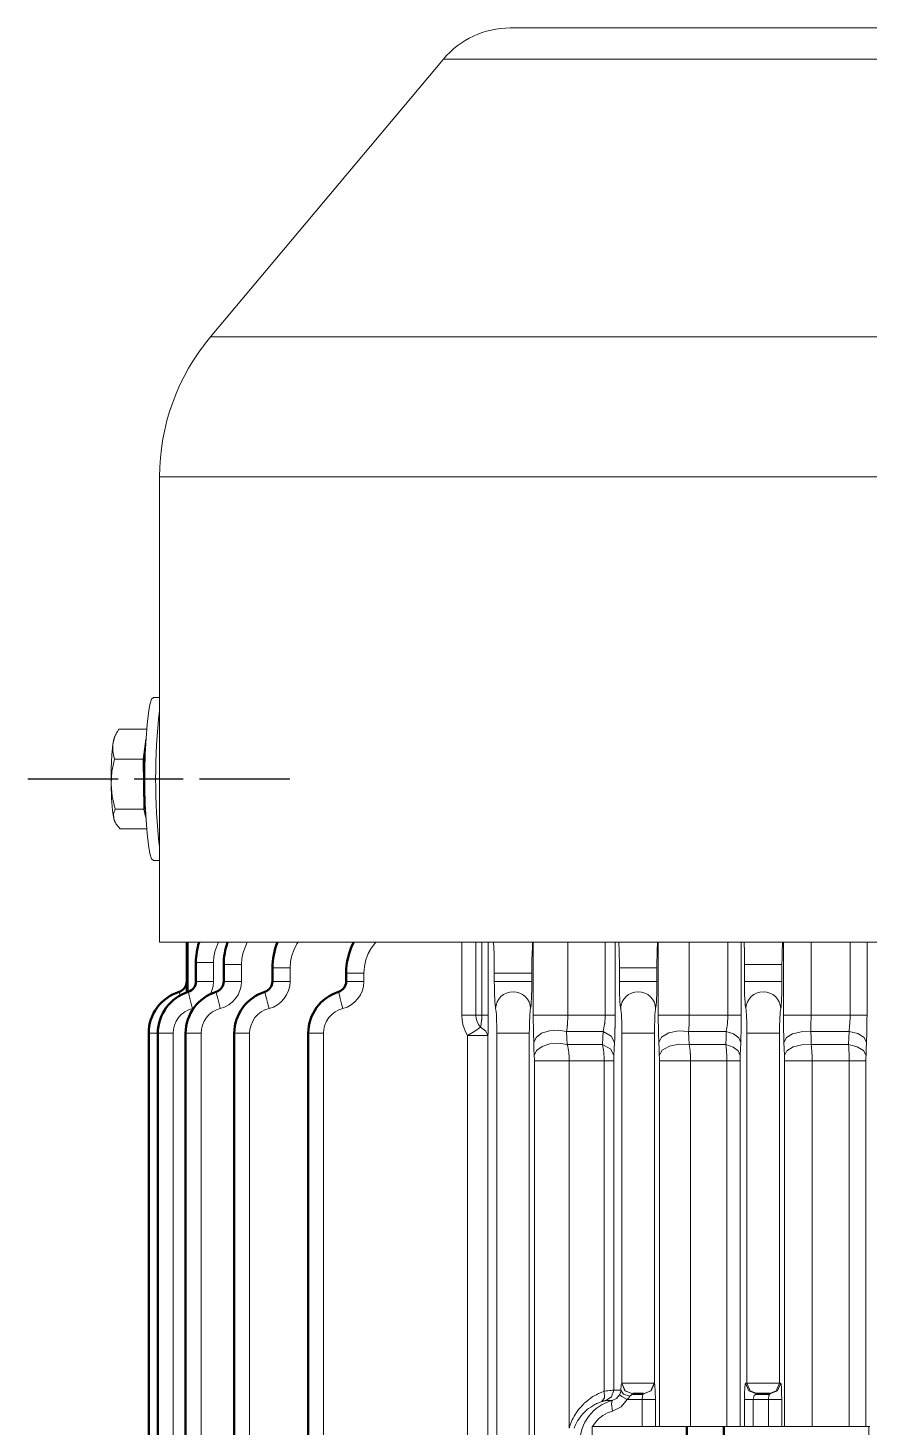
# Model space of a CAD drawing. Header units: millimetres. Extents: x 174875 to 182855, y -330615 to -324972.
# Drawn here: x 177720.3 to 177797.6, y -325692.7 to -325564.2 of the extents above; entities that cross this region are included whole.
import ezdxf

# ---------------------------------------------------------------- set-up
doc = ezdxf.new("R2010")
doc.units = ezdxf.units.MM
doc.header["$LTSCALE"] = 20
doc.layers.get('0').update_dxf_attribs({"lineweight": 15})
doc.layers.add('PDF_几何图形', color=7, linetype='Continuous')
doc.layers.add('实线', color=7, linetype='Continuous')

# ---------------------------------------------------------------- blocks, each defined once
blk = doc.blocks.new('Z$W@#0D7750773333335')
at = {"layer": 'PDF_几何图形', "lineweight": 25}
for points in [[(218.87, 90.57), (218.87, 86.82), (218.87, 83.07), (218.87, 82.28)], [(218.87, 80.79), (218.87, 76.29)], [(218.87, 74.79), (218.87, 74), (218.87, 70.25), (218.87, 66.51)]]:
    blk.add_lwpolyline(points, dxfattribs=at)
at = {"layer": 'PDF_几何图形', "lineweight": 18}
for points in [[(214.28, 79.65), (214.28, 82.1), (214.73, 82.47), (215.2, 82.68), (215.96, 82.8), (217.07, 82.89), (218.4, 82.93), (219.79, 82.92), (221.07, 82.86), (222.08, 82.76), (222.53, 82.68), (222.8, 82.59)], [(216.11, 79.92), (216.11, 82.54), (215.66, 82.69), (215.2, 82.68), (215.04, 82.63), (214.94, 82.59), (214.83, 82.53)], [(223.45, 79.65), (223.45, 82.21), (222.77, 82.57), (222.08, 82.76), (221.38, 82.76), (220.7, 82.6), (219.56, 82.85), (218.4, 82.93), (217.25, 82.82), (216.11, 82.54)], [(220.7, 82.6), (220.7, 79.97)], [(223.25, 82.34), (222.8, 82.59)], [(226.36, 78.47), (226.36, 79.03), (226.2, 79.2), (225.72, 79.35), (224.93, 79.49), (223.88, 79.62), (222.62, 79.71), (221.18, 79.78), (219.65, 79.81), (218.08, 79.81), (216.55, 79.78), (215.12, 79.71), (213.85, 79.62), (212.8, 79.49), (212.02, 79.35), (211.53, 79.2), (211.37, 79.03), (211.37, 78.47)], [(222.52, 79.72), (220.7, 79.97), (216.11, 79.92), (215.31, 79.72)], [(159.39, 30.09), (159.39, 38.72), (79.42, 38.72), (79.42, 30.09)], [(159.39, 29.99), (159.39, 30.09), (79.42, 30.09), (79.42, 29.99)], [(79.42, 29.95), (79.42, 26.68), (159.39, 26.68), (159.39, 29.95)], [(149.49, 26.54), (159.39, 26.54), (159.39, 26.58), (149.49, 26.58), (149.49, 13.3), (159.39, 13.3), (159.39, 13.2)], [(159.39, 26.58), (159.39, 26.68)], [(159.39, 13.3), (159.39, 26.54)]]:
    blk.add_lwpolyline(points, dxfattribs=at)
at = {"layer": 'PDF_几何图形', "lineweight": 13}
for points in [[(215.51, 79.73), (216.23, 79.83), (217.19, 79.9), (218.29, 79.93), (219.44, 79.93), (220.55, 79.9), (221.5, 79.83), (222.22, 79.73)], [(215.92, 79.75), (216.75, 79.83), (217.76, 79.88), (218.87, 79.9), (219.97, 79.88), (220.98, 79.83), (221.81, 79.75)], [(195.51, 78.63), (195.51, 79.06), (195.51, 79.23), (195.51, 79.36), (195.51, 79.44), (195.51, 79.47)], [(197.82, 75.33), (197.79, 75.45), (197.66, 75.82), (197.48, 76.16), (197.23, 76.47), (196.95, 76.73), (196.62, 76.95), (196.27, 77.1), (195.89, 77.19), (195.51, 77.22), (195.51, 77.64), (195.51, 78.09), (195.51, 78.48), (195.51, 78.63)], [(246.61, 78.47), (246.61, 78.31), (246.61, 77.84), (246.61, 77.07), (246.61, 75.98), (246.61, 74.59), (246.61, 72.91), (246.61, 70.93), (246.61, 68.67), (246.61, 66.14), (246.61, 63.34), (246.61, 60.3), (246.61, 57.01), (246.61, 53.49), (246.61, 49.76), (246.61, 45.84), (246.61, 41.73), (246.61, 37.45), (246.61, 33.03), (246.61, 28.47), (246.61, 23.8), (246.61, 19.04), (246.61, 14.2), (246.61, 9.3)], [(195.51, 77.22), (134.93, 77.22)], [(200.28, 72.57), (200.28, 72.39), (200.28, 71.95), (200.28, 71.42), (200.28, 70.95), (199.85, 70.98), (199.44, 71.09), (199.05, 71.26), (198.7, 71.49), (198.39, 71.78), (198.13, 72.11), (197.92, 72.49), (197.79, 72.89), (197.66, 73.25), (197.48, 73.59), (197.24, 73.9), (196.96, 74.16), (196.63, 74.38), (196.27, 74.53), (195.9, 74.63), (195.51, 74.66), (195.51, 74.94), (195.51, 75.21), (195.51, 75.45), (195.51, 75.66), (195.51, 75.84), (195.51, 75.96), (195.51, 76.04), (195.51, 76.07)], [(199.32, 75.83), (199.14, 75.79), (198.71, 75.68), (198.22, 75.56), (197.79, 75.45)], [(199, 76.59), (199.32, 76.67)], [(199.32, 75.84), (203.87, 75.84)], [(195.51, 74.66), (135.05, 74.66)], [(200.28, 75.13), (200.28, 75.1), (200.28, 74.9), (200.28, 74.55), (200.28, 74.06), (200.28, 73.51), (199.85, 73.55), (199.44, 73.65), (199.12, 73.79)], [(203.87, 73.06), (203.1, 73.37), (202.56, 73.48), (202.02, 73.51), (202.02, 73.99), (202.02, 74.51), (202.02, 74.95), (202.02, 75.13)], [(197.79, 72.89), (198.22, 73), (198.71, 73.12), (199.14, 73.23), (199.32, 73.27)], [(202.02, 73.51), (200.28, 73.51)], [(259.46, 9.63), (259.46, 14.4), (259.46, 19.1), (259.46, 23.72), (259.46, 28.24), (259.46, 32.64), (259.46, 36.9), (259.46, 41), (259.46, 44.92), (259.46, 48.65), (259.46, 52.18), (259.46, 55.48), (259.46, 58.54), (259.46, 61.36), (259.46, 63.91), (259.46, 66.18), (259.46, 68.17), (259.46, 69.88), (259.46, 71.28), (259.46, 72.37), (259.46, 73.16), (259.46, 73.63), (259.46, 73.79)], [(203.87, 70.41), (202.94, 70.8), (202.39, 70.91), (201.83, 70.95), (201.83, 71.27), (201.83, 71.58), (201.83, 71.86), (201.83, 72.1), (201.83, 72.3), (201.83, 72.45), (201.83, 72.54), (201.83, 72.57)], [(135.25, 71.6), (135.25, 71.57), (135.25, 71.49), (135.25, 71.36), (135.25, 71.19), (135.25, 70.98), (135.25, 70.73), (135.25, 70.47), (135.25, 70.19), (195.51, 70.19)], [(200.28, 68.1), (200.28, 68.07), (200.28, 67.98), (200.28, 67.83), (200.28, 67.63), (200.28, 67.38), (200.28, 67.1), (200.28, 66.8), (200.28, 66.48), (199.85, 66.51), (199.44, 66.62), (199.05, 66.79), (198.7, 67.02), (198.38, 67.31), (198.12, 67.64), (197.92, 68.01), (197.79, 68.41), (197.66, 68.78), (197.48, 69.13), (197.23, 69.43), (196.95, 69.7), (196.62, 69.91), (196.27, 70.06), (195.89, 70.16), (195.51, 70.19), (195.51, 70.6), (195.51, 71.05), (195.51, 71.44), (195.51, 71.6)], [(201.83, 70.95), (200.28, 70.95)], [(199.32, 68.8), (199.14, 68.75), (198.71, 68.64), (198.22, 68.52), (197.79, 68.41)], [(203.87, 65.74), (203.73, 65.84), (203.22, 66.11), (202.67, 66.31), (202.09, 66.44), (201.51, 66.48), (201.51, 66.95), (201.51, 67.47), (201.51, 67.92), (201.51, 68.1)], [(201.51, 66.48), (200.28, 66.48)], [(41.65, 64.81), (41.65, 64.72), (41.65, 64.51), (41.65, 64.2), (41.65, 63.83), (41.65, 63.41), (195.51, 63.41)], [(200.28, 61.32), (200.28, 61.29), (200.28, 61.19), (200.28, 61.05), (200.28, 60.85), (200.28, 60.6), (200.28, 60.32), (200.28, 60.02), (200.28, 59.69), (199.85, 59.73), (199.44, 59.83), (199.05, 60), (198.7, 60.24), (198.39, 60.52), (198.13, 60.86), (197.92, 61.23), (197.79, 61.63), (197.66, 62), (197.48, 62.34), (197.24, 62.65), (196.96, 62.91), (196.63, 63.12), (196.27, 63.28), (195.9, 63.37), (195.51, 63.41), (195.51, 63.82), (195.51, 64.27), (195.51, 64.66), (195.51, 64.81)], [(199.32, 62.02), (199.14, 61.97), (198.71, 61.86), (198.22, 61.74), (197.79, 61.63)], [(203.87, 58.59), (203.37, 58.99), (202.83, 59.29), (202.25, 59.51), (201.64, 59.65), (201.02, 59.69), (201.02, 60.17), (201.02, 60.69), (201.02, 61.13), (201.02, 61.32)], [(201.02, 59.69), (200.28, 59.69)], [(284.98, 52.38), (284.98, 52.22), (284.98, 51.76), (284.98, 51), (284.98, 49.94), (284.98, 48.58), (284.98, 46.94), (284.98, 45.02), (284.98, 42.84), (284.98, 40.41), (284.98, 37.74), (284.98, 34.85), (284.98, 31.75), (284.98, 28.47), (284.98, 25.02), (284.98, 21.43), (284.98, 17.7), (284.98, 13.88), (284.98, 9.97)], [(203.87, 48.85), (197.18, 48.85), (197.18, 48.43), (197.18, 48.26), (196.93, 48.26), (196.69, 48.26), (196.57, 48.26), (196.45, 48.26), (196.33, 48.26), (196.21, 48.26), (195.98, 48.27), (195.75, 48.27), (195.53, 48.28), (195.32, 48.29), (195.32, 48.57), (195.32, 49.25), (195.32, 50.16), (195.53, 50.28), (195.75, 50.39), (195.98, 50.48), (196.21, 50.56), (196.69, 50.67), (197.18, 50.7), (197.18, 50), (197.18, 49.4), (203.87, 49.4)], [(197.18, 50.7), (203.87, 50.7)], [(203.87, 48.26), (197.18, 48.26)], [(200.28, 47.71), (201.02, 47.71)], [(203.87, 44.19), (203.37, 44.21), (202.83, 44.23), (202.25, 44.25), (201.64, 44.26), (201.02, 44.26), (201.02, 44.34), (201.02, 44.56), (201.02, 45), (201.02, 45.62), (201.02, 46.34), (201.02, 46.97), (201.02, 47.4), (201.02, 47.63), (201.02, 47.71), (201.64, 47.71), (202.25, 47.72), (202.83, 47.73), (203.37, 47.75), (203.87, 47.77)], [(195.51, 47.48), (41.65, 47.48), (41.65, 47.43), (41.65, 47.34), (41.65, 47.2), (41.65, 47.01), (41.65, 46.79), (41.65, 46.53), (41.65, 46.26), (41.65, 45.98), (41.65, 45.7), (41.65, 45.43), (41.65, 45.18), (41.65, 44.95), (41.65, 44.77), (41.65, 44.62), (41.65, 44.53), (41.65, 44.49), (195.51, 44.49)], [(46.84, 44.02), (192.98, 44.02)], [(161.78, 37.47), (161.78, 37.48), (161.77, 37.51), (161.77, 37.51), (161.77, 37.52), (161.77, 37.53), (161.77, 37.54), (161.76, 37.56), (161.76, 37.58), (161.75, 37.6), (161.75, 37.63), (161.74, 37.64), (161.74, 37.66), (161.73, 37.67), (161.73, 37.69), (161.72, 37.72), (161.71, 37.76), (161.7, 37.79), (161.69, 37.83), (161.61, 38.05), (161.52, 38.25), (161.5, 38.31), (161.47, 38.36), (161.45, 38.41), (161.42, 38.46), (161.37, 38.56), (161.31, 38.66), (161.19, 38.85), (161.05, 39.04), (160.98, 39.13), (160.9, 39.23), (160.86, 39.27), (160.82, 39.32), (160.78, 39.36), (160.74, 39.4), (160.56, 39.57), (160.38, 39.73), (160.18, 39.89), (159.96, 40.03), (159.91, 40.06), (159.85, 40.09), (159.79, 40.13), (159.73, 40.16), (159.62, 40.22), (159.5, 40.27), (159.24, 40.38)], [(159.24, 40.83), (192.98, 40.83), (192.98, 41.6), (192.98, 42.46), (192.98, 43.23), (192.98, 43.79), (192.98, 44.02), (193.04, 44.02), (193.11, 44.02), (193.14, 44.02), (193.17, 44.02), (193.21, 44.02), (193.24, 44.02), (193.3, 44.03), (193.36, 44.03), (193.42, 44.03), (193.48, 44.03), (194.08, 44.06), (194.68, 44.08), (194.96, 44.09), (195.26, 44.1), (195.41, 44.11), (195.56, 44.11), (195.64, 44.11), (195.72, 44.11), (195.79, 44.12), (195.87, 44.12), (196.19, 44.12), (196.52, 44.13), (196.85, 44.13), (197.18, 44.13), (197.18, 43.9), (197.18, 43.35), (197.18, 42.58), (197.18, 41.73), (197.18, 40.96), (203.87, 40.96)], [(193.48, 36.71), (194.05, 37.01), (194.48, 37.75), (194.48, 39.39), (194.48, 41), (194.61, 41.77), (194.55, 42.59), (194.31, 43.31), (193.93, 43.82), (193.48, 44.03)], [(194.68, 44.08), (195.13, 43.87), (195.51, 43.37), (195.75, 42.65), (195.81, 41.83), (195.68, 41.06), (195.68, 39.4), (195.68, 37.71), (195.25, 36.96), (194.68, 36.65)], [(197.18, 44.13), (203.87, 44.13)], [(201.02, 44.26), (200.28, 44.26)], [(159.24, 40.83), (159.56, 40.73), (159.86, 40.61), (160.01, 40.54), (160.15, 40.47), (160.22, 40.43), (160.29, 40.4), (160.36, 40.36), (160.43, 40.32), (160.7, 40.15), (160.95, 39.97), (161.18, 39.77), (161.4, 39.57), (161.46, 39.52), (161.51, 39.46), (161.56, 39.41), (161.61, 39.35), (161.71, 39.24), (161.8, 39.12), (161.98, 38.89), (162.14, 38.65), (162.21, 38.52), (162.28, 38.4), (162.32, 38.33), (162.35, 38.27), (162.38, 38.21), (162.42, 38.14), (162.53, 37.88), (162.63, 37.61), (162.66, 37.42), (162.68, 37.26), (162.7, 37.11), (162.72, 36.98), (162.73, 36.88), (162.74, 36.8), (162.75, 36.75), (162.75, 36.72), (162.13, 36.93), (161.78, 37.47), (161.78, 36.87), (161.98, 36.47), (162.32, 36.19), (162.38, 36.16), (162.44, 36.14), (162.46, 36.13), (162.47, 36.13), (162.49, 36.12), (162.5, 36.12), (162.52, 36.11), (162.53, 36.11), (162.55, 36.1), (162.56, 36.1), (162.61, 36.09), (162.66, 36.08), (162.71, 36.07), (162.75, 36.07), (162.38, 35.82), (162.18, 35.25), (162.14, 35.27), (162.1, 35.3), (162.08, 35.31), (162.06, 35.32), (162.04, 35.34), (162.02, 35.36), (161.99, 35.39), (161.95, 35.43), (161.92, 35.47), (161.89, 35.51), (162.16, 36), (162.32, 36.19)], [(203.87, 36.6), (197.18, 36.6), (197.18, 36.88), (197.18, 37.52), (197.18, 39.26), (197.18, 40.96), (196.97, 40.96), (196.77, 40.96), (196.67, 40.97), (196.57, 40.97), (196.53, 40.97), (196.48, 40.98), (196.43, 40.98), (196.38, 40.98), (196.33, 40.99), (196.28, 40.99), (196.24, 40.99), (196.19, 41), (196.1, 41.01), (196.01, 41.02), (195.84, 41.04), (195.68, 41.06), (195.08, 41.03), (194.48, 41), (194.3, 40.96), (194.12, 40.92), (193.94, 40.89), (193.75, 40.87), (193.71, 40.86), (193.66, 40.86), (193.61, 40.85), (193.56, 40.85), (193.47, 40.84), (193.37, 40.84), (193.17, 40.83), (192.98, 40.83), (192.98, 39.23), (192.98, 37.61), (162.63, 37.61), (162.02, 37.59), (161.69, 37.83)], [(162.18, 35.25), (162.39, 34.99), (162.68, 35.7), (163.39, 35.99), (163.22, 36.04), (162.75, 36.07), (162.75, 36.72), (192.98, 36.72), (192.98, 36.98), (192.98, 37.61), (193.17, 37.61), (193.37, 37.62), (193.56, 37.63), (193.75, 37.64), (193.8, 37.65), (193.85, 37.65), (193.89, 37.66), (193.94, 37.66), (194.03, 37.67), (194.12, 37.69), (194.3, 37.72), (194.48, 37.75), (195.08, 37.73), (195.68, 37.71), (195.84, 37.67), (196.01, 37.63), (196.18, 37.6), (196.37, 37.57), (196.39, 37.57), (196.42, 37.56), (196.44, 37.56), (196.47, 37.56), (196.52, 37.55), (196.57, 37.55), (196.67, 37.54), (196.77, 37.53), (196.97, 37.52), (197.18, 37.52), (203.87, 37.52)], [(159.39, 34.12), (161.89, 34.12), (161.89, 35.51), (161.2, 36.06), (160.81, 36.85)], [(162.39, 34.99), (162.68, 35.69), (163.39, 35.98), (163.39, 35.77), (163.39, 35.28), (163.39, 34.61), (163.39, 33.91), (163.39, 33.34), (163.39, 33.02), (163.39, 33), (163.39, 32.99), (162.68, 33.29), (162.39, 34), (162.39, 34), (162.39, 34), (162.39, 34), (162.39, 34), (162.68, 33.31), (163.39, 33.02)], [(163.39, 35.99), (163.39, 35.98), (195.51, 35.98)], [(197.18, 36.6), (196.84, 36.61), (196.51, 36.61), (196.35, 36.61), (196.19, 36.61), (196.1, 36.61), (196.02, 36.61), (195.98, 36.62), (195.94, 36.62), (195.9, 36.62), (195.86, 36.62), (195.55, 36.62), (195.25, 36.63), (194.96, 36.64), (194.68, 36.65), (194.08, 36.68), (193.48, 36.71), (193.42, 36.71), (193.36, 36.71), (193.33, 36.71), (193.3, 36.71), (193.27, 36.71), (193.24, 36.72), (193.17, 36.72), (193.11, 36.72), (193.04, 36.72), (192.98, 36.72)], [(200.28, 36.21), (201.51, 36.21)], [(203.87, 32.72), (203.74, 32.72), (203.23, 32.74), (202.67, 32.75), (202.1, 32.76), (201.51, 32.76), (201.51, 32.81), (201.51, 32.92), (201.51, 33.09), (201.51, 33.3), (201.51, 33.56), (201.51, 33.85), (201.51, 34.16), (201.51, 34.49), (201.51, 34.81), (201.51, 35.12), (201.51, 35.41), (201.51, 35.67), (201.51, 35.88), (201.51, 36.05), (201.51, 36.16), (201.51, 36.21), (202.1, 36.21), (202.67, 36.22), (203.23, 36.23), (203.74, 36.25), (203.87, 36.25)], [(195.51, 32.99), (163.39, 32.99), (163.16, 32.95), (162.62, 32.91), (161.89, 32.9), (161.89, 33.1), (161.89, 33.55), (161.89, 34.12), (162.23, 34.09), (162.39, 34)], [(161.89, 32.9), (159.39, 32.9)], [(159.39, 25.12), (192.98, 25.12), (192.98, 25.48), (192.98, 26.34), (193.17, 26.34), (193.37, 26.34), (193.56, 26.35), (193.75, 26.36), (193.8, 26.36), (193.84, 26.37), (193.89, 26.37), (193.94, 26.38), (194.03, 26.38), (194.12, 26.39), (194.3, 26.41), (194.48, 26.43), (195.08, 26.41), (195.68, 26.39), (195.85, 26.36), (196.02, 26.33), (196.2, 26.31), (196.39, 26.29), (196.43, 26.29), (196.48, 26.28), (196.53, 26.28), (196.58, 26.28), (196.68, 26.27), (196.78, 26.26), (196.98, 26.26), (197.18, 26.25), (197.18, 28.03), (197.18, 29.79), (197.18, 30.54), (197.18, 31.31), (197.18, 31.97), (197.18, 32.44), (197.18, 32.64), (203.87, 32.64)], [(159.39, 29.67), (192.98, 29.67), (192.98, 30.43), (192.98, 31.2), (192.98, 31.87), (192.98, 32.34), (192.98, 32.54), (193.04, 32.54), (193.11, 32.54), (193.14, 32.54), (193.17, 32.54), (193.2, 32.54), (193.24, 32.54), (193.3, 32.54), (193.36, 32.54), (193.42, 32.55), (193.48, 32.55), (194.08, 32.57), (194.68, 32.59), (194.97, 32.6), (195.26, 32.61), (195.42, 32.62), (195.57, 32.62), (195.65, 32.62), (195.73, 32.62), (195.8, 32.63), (195.88, 32.63), (196.2, 32.63), (196.52, 32.64), (196.85, 32.64), (197.18, 32.64)], [(159.39, 32.54), (192.98, 32.54)], [(193.48, 32.55), (193.96, 32.28), (194.34, 31.62), (194.52, 30.73), (194.48, 29.8), (194.48, 28.13), (194.48, 26.43), (194.24, 25.76), (193.89, 25.3), (193.48, 25.11)], [(194.68, 32.59), (195.16, 32.33), (195.54, 31.67), (195.73, 30.78), (195.68, 29.85), (195.68, 28.13), (195.68, 26.39), (195.45, 25.72), (195.1, 25.25), (194.68, 25.06)], [(201.51, 32.76), (200.28, 32.76)], [(203.87, 29.79), (197.18, 29.79), (196.98, 29.79), (196.78, 29.79), (196.59, 29.8), (196.4, 29.8), (196.35, 29.8), (196.3, 29.81), (196.25, 29.81), (196.21, 29.81), (196.12, 29.82), (196.03, 29.82), (195.85, 29.84), (195.68, 29.85), (195.08, 29.82), (194.48, 29.8), (194.3, 29.77), (194.12, 29.74), (193.94, 29.72), (193.75, 29.7), (193.71, 29.7), (193.66, 29.7), (193.61, 29.69), (193.56, 29.69), (193.47, 29.68), (193.37, 29.68), (193.17, 29.67), (192.98, 29.67), (192.98, 28.01), (192.98, 26.34), (159.39, 26.34)], [(203.87, 26.25), (197.18, 26.25), (197.18, 25.39), (197.18, 25.01), (196.85, 25.02), (196.52, 25.02), (196.36, 25.02), (196.19, 25.02), (196.11, 25.02), (196.03, 25.02), (195.95, 25.02), (195.87, 25.03), (195.56, 25.03), (195.26, 25.04), (194.97, 25.05), (194.68, 25.06), (194.08, 25.08), (193.48, 25.11), (193.42, 25.11), (193.36, 25.11), (193.33, 25.11), (193.3, 25.11), (193.27, 25.11), (193.24, 25.11), (193.17, 25.11), (193.11, 25.12), (193.04, 25.12), (192.98, 25.12)], [(159.39, 24.71), (161.89, 24.71)], [(162.39, 23.49), (162.68, 24.2), (163.39, 24.49), (163.39, 24.26), (163.39, 23.71), (163.39, 22.99), (163.39, 22.27), (163.39, 21.72), (163.39, 21.49), (162.68, 21.79), (162.39, 22.49)], [(163.39, 24.61), (163.39, 24.49), (195.51, 24.49)], [(203.87, 25.01), (197.18, 25.01)], [(200.28, 24.71), (201.83, 24.71)], [(203.87, 21.23), (202.94, 21.26), (202.39, 21.26), (201.83, 21.27), (201.83, 21.35), (201.83, 21.57), (201.83, 22), (201.83, 22.63), (201.83, 23.35), (201.83, 23.98), (201.83, 24.41), (201.83, 24.64), (201.83, 24.71), (202.39, 24.72), (202.94, 24.72), (203.87, 24.75)], [(159.39, 22.52), (161.89, 22.52), (161.89, 23.93), (159.39, 23.93)], [(161.89, 21.29), (159.39, 21.29)], [(203.87, 15.02), (197.18, 15.02), (197.18, 16.82), (197.18, 18.6), (196.98, 18.6), (196.79, 18.6), (196.59, 18.61), (196.4, 18.61), (196.31, 18.61), (196.22, 18.61), (196.17, 18.61), (196.12, 18.61), (196.08, 18.62), (196.03, 18.62), (195.85, 18.62), (195.68, 18.63), (195.08, 18.6), (194.48, 18.58), (194.3, 18.56), (194.12, 18.55), (193.94, 18.53), (193.75, 18.52), (193.66, 18.52), (193.56, 18.51), (193.51, 18.51), (193.47, 18.51), (193.42, 18.51), (193.37, 18.5), (193.17, 18.5), (192.98, 18.5), (192.98, 19.38), (192.98, 20.2), (192.98, 20.79), (192.98, 21.04), (159.39, 21.04)], [(195.51, 21.49), (163.39, 21.49), (163.39, 21.39)], [(192.98, 21.04), (193.04, 21.04), (193.11, 21.04), (193.14, 21.04), (193.17, 21.04), (193.2, 21.04), (193.24, 21.04), (193.3, 21.04), (193.36, 21.04), (193.42, 21.04), (193.48, 21.05), (194.08, 21.07), (194.68, 21.09), (194.97, 21.1), (195.27, 21.11), (195.34, 21.11), (195.42, 21.11), (195.5, 21.11), (195.58, 21.12), (195.73, 21.12), (195.89, 21.12), (196.21, 21.13), (196.53, 21.13), (196.85, 21.13), (197.18, 21.13), (197.18, 20.89), (197.18, 20.3), (197.18, 19.48), (197.18, 18.6), (203.87, 18.6)], [(193.48, 21.05), (193.91, 20.81), (194.26, 20.25), (194.46, 19.45), (194.48, 18.58), (194.48, 16.87), (194.48, 15.15), (194.27, 14.35), (193.92, 13.78), (193.48, 13.54)], [(194.68, 21.09), (195.11, 20.86), (195.46, 20.29), (195.66, 19.5), (195.68, 18.63), (195.68, 16.88), (195.68, 15.11), (195.48, 14.31), (195.12, 13.73), (194.68, 13.5)], [(197.18, 21.13), (203.87, 21.13)], [(201.83, 21.27), (200.28, 21.27)], [(159.39, 15.1), (192.98, 15.1), (192.98, 16.81), (192.98, 18.5), (159.39, 18.5)], [(159.39, 13.55), (192.98, 13.55), (192.98, 13.78), (192.98, 14.33), (192.98, 15.1), (193.17, 15.1), (193.37, 15.1), (193.56, 15.11), (193.75, 15.11), (193.84, 15.12), (193.94, 15.12), (194.03, 15.13), (194.12, 15.13), (194.3, 15.14), (194.48, 15.15), (195.08, 15.13), (195.68, 15.11), (195.85, 15.09), (196.03, 15.07), (196.21, 15.06), (196.4, 15.04), (196.49, 15.04), (196.59, 15.03), (196.69, 15.03), (196.78, 15.02), (196.98, 15.02), (197.18, 15.02), (197.18, 14.24), (197.18, 13.69), (197.18, 13.45), (203.87, 13.45)], [(197.18, 13.45), (196.85, 13.46), (196.52, 13.46), (196.36, 13.46), (196.2, 13.46), (196.04, 13.46), (195.88, 13.47), (195.57, 13.47), (195.26, 13.48), (194.97, 13.49), (194.68, 13.5), (194.08, 13.52), (193.48, 13.54), (193.42, 13.54), (193.36, 13.55), (193.3, 13.55), (193.23, 13.55), (193.17, 13.55), (193.11, 13.55), (193.04, 13.55), (192.98, 13.55)]]:
    blk.add_lwpolyline(points, dxfattribs=at)
at = {"layer": 'PDF_几何图形', "lineweight": 50}
for points in [[(199.28, 75.96), (199.42, 75.96), (199.49, 75.96), (199.56, 75.96), (199.69, 75.97), (199.81, 75.97), (199.93, 75.97), (200.05, 75.97), (200.11, 75.97), (200.16, 75.97), (200.19, 75.97), (200.22, 75.97), (200.23, 75.97), (200.25, 75.97), (200.25, 75.97), (200.26, 75.97), (200.27, 75.97), (200.27, 75.97), (200.27, 75.97), (200.27, 75.97), (200.27, 75.97), (200.27, 75.97), (200.27, 75.97), (200.28, 75.97), (200.28, 75.97, -0.327515), (199.32, 76.67, 0.327507), (195.51, 79.47), (134.9, 79.47, 0.261739)], [(203.87, 74.84, 0.078493), (202.02, 75.13), (200.28, 75.13, -0.327558), (199.32, 75.83, 0.327514), (195.51, 78.63), (134.93, 78.63, 0.263351), (128.07, 74.75), (126.04, 71.37), (124.01, 67.99)], [(203.87, 72.22, 0.085814), (201.83, 72.57), (200.28, 72.57, -0.327515), (199.32, 73.27, 0.327507), (195.51, 76.07), (135.05, 76.07, 0.268272), (128.09, 72.05), (126.09, 68.57), (124.09, 65.09, -0.080948), (123.87, 64.81)], [(203.87, 67.63, 0.098719), (201.51, 68.1), (200.28, 68.1, -0.327558), (199.32, 68.8, 0.327486), (195.51, 71.6), (135.25, 71.6, 0.27725), (128.13, 67.33), (126.8, 64.81)], [(203.87, 60.63, 0.11919), (201.02, 61.32), (200.28, 61.32, -0.327541), (199.32, 62.02, 0.3275), (195.51, 64.81), (41.65, 64.81, 0.292634), (34.27, 60.12), (33.59, 58.63), (32.91, 57.14), (32.23, 55.66), (31.56, 54.17), (31.49, 54.03), (31.43, 53.89)]]:
    blk.add_lwpolyline(points, format="xyb", dxfattribs=at)
at = {"layer": 'PDF_几何图形', "lineweight": 18}
blk.add_lwpolyline([(287.84, 11.35), (287.84, 15.02), (287.84, 18.58), (287.84, 22.01), (287.84, 25.3), (287.84, 28.41), (287.84, 31.33), (287.84, 34.03), (287.84, 36.5), (287.84, 38.72), (287.84, 40.68), (287.84, 42.36), (287.84, 43.75), (287.84, 44.84), (287.84, 45.62), (287.84, 46.09), (287.84, 46.25, 0.221563), (284.98, 52.38), (259.46, 73.79, 0.176284), (246.61, 78.47), (203.87, 78.47), (203.87, 78.31), (203.87, 77.85), (203.87, 77.08), (203.87, 76.01), (203.87, 74.64), (203.87, 72.98), (203.87, 71.03), (203.87, 68.8), (203.87, 66.3), (203.87, 63.54), (203.87, 60.53), (203.87, 57.29), (203.87, 53.81), (203.87, 50.13), (203.87, 46.25), (203.87, 42.19), (203.87, 37.96), (203.87, 33.58), (203.87, 29.07), (203.87, 24.45), (203.87, 19.73), (203.87, 14.93), (203.87, 10.07)], format="xyb", dxfattribs=at)
at = {"layer": 'PDF_几何图形', "lineweight": 50}
for points in [[(203.87, 75.97), (200.28, 75.97)], [(162.39, 34), (162.39, 34.29), (162.39, 34.75), (162.39, 34.99), (162.39, 34.99)], [(162.39, 22.39), (162.39, 22.49), (162.39, 22.75), (162.39, 23.23), (162.39, 23.49), (162.39, 23.61)]]:
    blk.add_lwpolyline(points, dxfattribs=at)
at = {"layer": 'PDF_几何图形', "lineweight": 13}
for points in [[(196.06, 48.97), (195.72, 49.51), (195.32, 50.16), (44.49, 50.16), (44.09, 49.51), (43.75, 48.97), (44.09, 48.49), (44.49, 48.29), (195.32, 48.29), (195.72, 48.49)], [(197.18, 48.85), (197.18, 49.12), (197.18, 49.4), (196.87, 49.37), (196.58, 49.28), (196.31, 49.15), (196.06, 48.97), (196.18, 48.95), (196.31, 48.92), (196.44, 48.9), (196.58, 48.88), (196.65, 48.87), (196.72, 48.87), (196.76, 48.86), (196.8, 48.86), (196.84, 48.86), (196.87, 48.85), (197.03, 48.85)], [(200.28, 44.26), (199.85, 44.26), (199.44, 44.27), (199.05, 44.28), (198.7, 44.29), (198.39, 44.31), (198.13, 44.33), (197.92, 44.35), (197.79, 44.38), (197.66, 44.4), (197.48, 44.42), (197.24, 44.44), (196.96, 44.45), (196.63, 44.47), (196.27, 44.48), (195.9, 44.48), (195.51, 44.49), (195.51, 44.57), (195.51, 44.83), (195.51, 45.31), (195.51, 45.98), (195.51, 46.65), (195.51, 47.14), (195.51, 47.39), (195.51, 47.48), (195.9, 47.48), (196.27, 47.49), (196.63, 47.5), (196.96, 47.51), (197.24, 47.52), (197.48, 47.54), (197.66, 47.56), (197.79, 47.59), (197.92, 47.61), (198.13, 47.63), (198.39, 47.65), (198.7, 47.67), (199.05, 47.69), (199.44, 47.7), (199.85, 47.7), (200.28, 47.71), (200.28, 47.65), (200.28, 47.55), (200.28, 47.38), (200.28, 47.16), (200.28, 46.91), (200.28, 46.62), (200.28, 46.31), (200.28, 45.98), (200.28, 45.66), (200.28, 45.35), (200.28, 45.06), (200.28, 44.8), (200.28, 44.58), (200.28, 44.42), (200.28, 44.31)], [(200.28, 36.21), (200.28, 36.13), (200.28, 35.9), (200.28, 35.47), (200.28, 34.84), (200.28, 34.13), (200.28, 33.5), (200.28, 33.07), (200.28, 32.84), (200.28, 32.76), (199.85, 32.76), (199.44, 32.77), (199.05, 32.78), (198.7, 32.8), (198.39, 32.81), (198.13, 32.83), (197.92, 32.86), (197.79, 32.88), (197.66, 32.9), (197.48, 32.92), (197.24, 32.94), (196.96, 32.96), (196.63, 32.97), (196.27, 32.98), (195.9, 32.99), (195.51, 32.99), (195.51, 33.03), (195.51, 33.13), (195.51, 33.27), (195.51, 33.46), (195.51, 33.68), (195.51, 33.93), (195.51, 34.21), (195.51, 34.49), (195.51, 34.77), (195.51, 35.04), (195.51, 35.29), (195.51, 35.51), (195.51, 35.7), (195.51, 35.84), (195.51, 35.94), (195.51, 35.98), (195.9, 35.98), (196.27, 35.99), (196.63, 36), (196.96, 36.01), (197.24, 36.03), (197.48, 36.05), (197.66, 36.07), (197.79, 36.09), (197.92, 36.12), (198.13, 36.14), (198.39, 36.16), (198.7, 36.18), (199.05, 36.19), (199.44, 36.2), (199.85, 36.21)], [(161.89, 23.93), (161.89, 24.47), (161.89, 24.71), (162.46, 24.7), (162.95, 24.68), (163.28, 24.65), (163.39, 24.61), (162.68, 24.32), (162.39, 23.61), (162.24, 23.84)], [(197.79, 24.6), (197.92, 24.62), (198.12, 24.64), (198.38, 24.66), (198.7, 24.68), (199.05, 24.7), (199.44, 24.71), (199.85, 24.71), (200.28, 24.71), (200.28, 24.66), (200.28, 24.55), (200.28, 24.39), (200.28, 24.17), (200.28, 23.92), (200.28, 23.63), (200.28, 23.31), (200.28, 22.99), (200.28, 22.67), (200.28, 22.35), (200.28, 22.06), (200.28, 21.81), (200.28, 21.59), (200.28, 21.43), (200.28, 21.32), (200.28, 21.27), (199.85, 21.27), (199.44, 21.28), (199.05, 21.29), (198.7, 21.3), (198.38, 21.32), (198.12, 21.34), (197.92, 21.36), (197.79, 21.39), (197.66, 21.41), (197.48, 21.43), (197.24, 21.45), (196.96, 21.46), (196.63, 21.48), (196.27, 21.49), (195.9, 21.49), (195.51, 21.49), (195.51, 21.58), (195.51, 21.84), (195.51, 22.32), (195.51, 22.99), (195.51, 23.66), (195.51, 24.15), (195.51, 24.4), (195.51, 24.49), (195.9, 24.49), (196.27, 24.5), (196.63, 24.5), (196.96, 24.52), (197.24, 24.53), (197.48, 24.55), (197.66, 24.57)], [(161.89, 21.29), (161.89, 21.49), (161.89, 21.95), (161.89, 22.52), (162.24, 22.48), (162.39, 22.39), (162.68, 21.68), (163.39, 21.39), (163.28, 21.35), (162.95, 21.32), (162.46, 21.3)]]:
    blk.add_lwpolyline(points, close=True, dxfattribs=at)
blk.add_lwpolyline([(159.39, 38.68), (159.74, 38.45), (160.11, 38.12), (160.42, 37.74), (160.65, 37.31), (160.81, 36.85), (161.47, 36.94), (161.78, 36.87, 0.343941), (157.89, 39.84)], format="xyb", dxfattribs=at)
at = {"layer": 'PDF_几何图形', "lineweight": 18}
blk.add_lwpolyline([(159.39, 29.95), (79.42, 29.95), (79.42, 29.99), (159.39, 29.99)], close=True, dxfattribs=at)
blk.add_arc((218.87, 23.33), 55.5, 83.5144, 96.4856, dxfattribs=at)
at = {"layer": 'PDF_几何图形', "lineweight": 13}
for centre, start, end in [((197.72, 45.98), 272.5509, 87.4491), ((197.72, 34.49), 272.5509, 87.4491), ((197.72, 22.99), 272.5517, 87.4483)]:
    blk.add_arc(centre, 1.61, start, end, dxfattribs=at)
blk = doc.blocks.new('英铄BN(A)S250系列-主视图')
at = {"layer": '实线'}
blk.add_blockref('Z$W@#0D7750773333335', (-1420.21, 23084.81), dxfattribs=at)

msp = doc.modelspace()

# ---------------------------------------------------------------- block references
at = {"rotation": 90}
msp.add_blockref('英铄BN(A)S250系列-主视图', (200895.648, -324431.792), dxfattribs=at)

doc.saveas('drawing.dxf')
